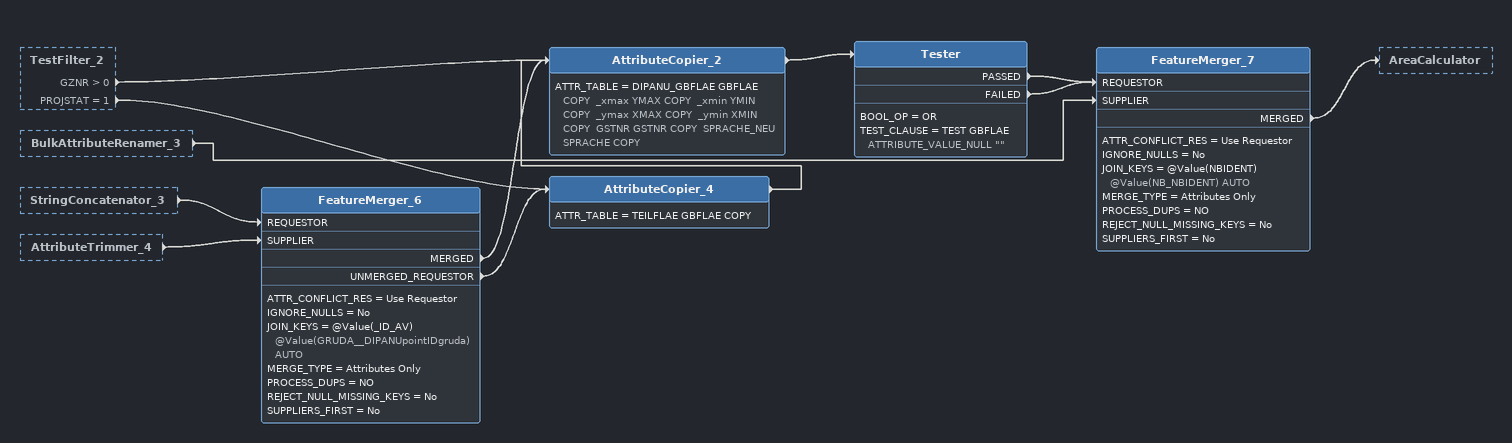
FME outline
TestFilter_2 [outside]
    GZNR > 0 -> AttributeCopier_2
    PROJSTAT = 1 -> AttributeCopier_4
BulkAttributeRenamer_3 [outside]
    -> FeatureMerger_7 [SUPPLIER]
StringConcatenator_3 [outside]
    -> FeatureMerger_6 [REQUESTOR]
AttributeTrimmer_4 [outside]
    -> FeatureMerger_6 [SUPPLIER]
FeatureMerger_6
    ATTR_CONFLICT_RES = Use Requestor
    IGNORE_NULLS = No
    JOIN_KEYS = @Value(_ID_AV) @Value(GRUDA__DIPANUpointIDgruda) AUTO
    MERGE_TYPE = Attributes Only
    PROCESS_DUPS = NO
    REJECT_NULL_MISSING_KEYS = No
    SUPPLIERS_FIRST = No
    MERGED -> AttributeCopier_2
    UNMERGED_REQUESTOR -> AttributeCopier_4
AttributeCopier_4
    ATTR_TABLE = TEILFLAE GBFLAE COPY
    -> AttributeCopier_2
AttributeCopier_2
    ATTR_TABLE = DIPANU_GBFLAE GBFLAE COPY  _xmax YMAX COPY  _xmin YMIN COPY  _ymax XMAX COPY  _ymin XMIN COPY  GSTNR GSTNR COPY  SPRACHE_NEU SPRACHE COPY
    -> Tester
Tester
    BOOL_OP = OR
    TEST_CLAUSE = TEST GBFLAE ATTRIBUTE_VALUE_NULL ""
    PASSED -> FeatureMerger_7 [REQUESTOR]
    FAILED -> FeatureMerger_7 [REQUESTOR]
FeatureMerger_7
    ATTR_CONFLICT_RES = Use Requestor
    IGNORE_NULLS = No
    JOIN_KEYS = @Value(NBIDENT) @Value(NB_NBIDENT) AUTO
    MERGE_TYPE = Attributes Only
    PROCESS_DUPS = NO
    REJECT_NULL_MISSING_KEYS = No
    SUPPLIERS_FIRST = No
    MERGED -> AreaCalculator
